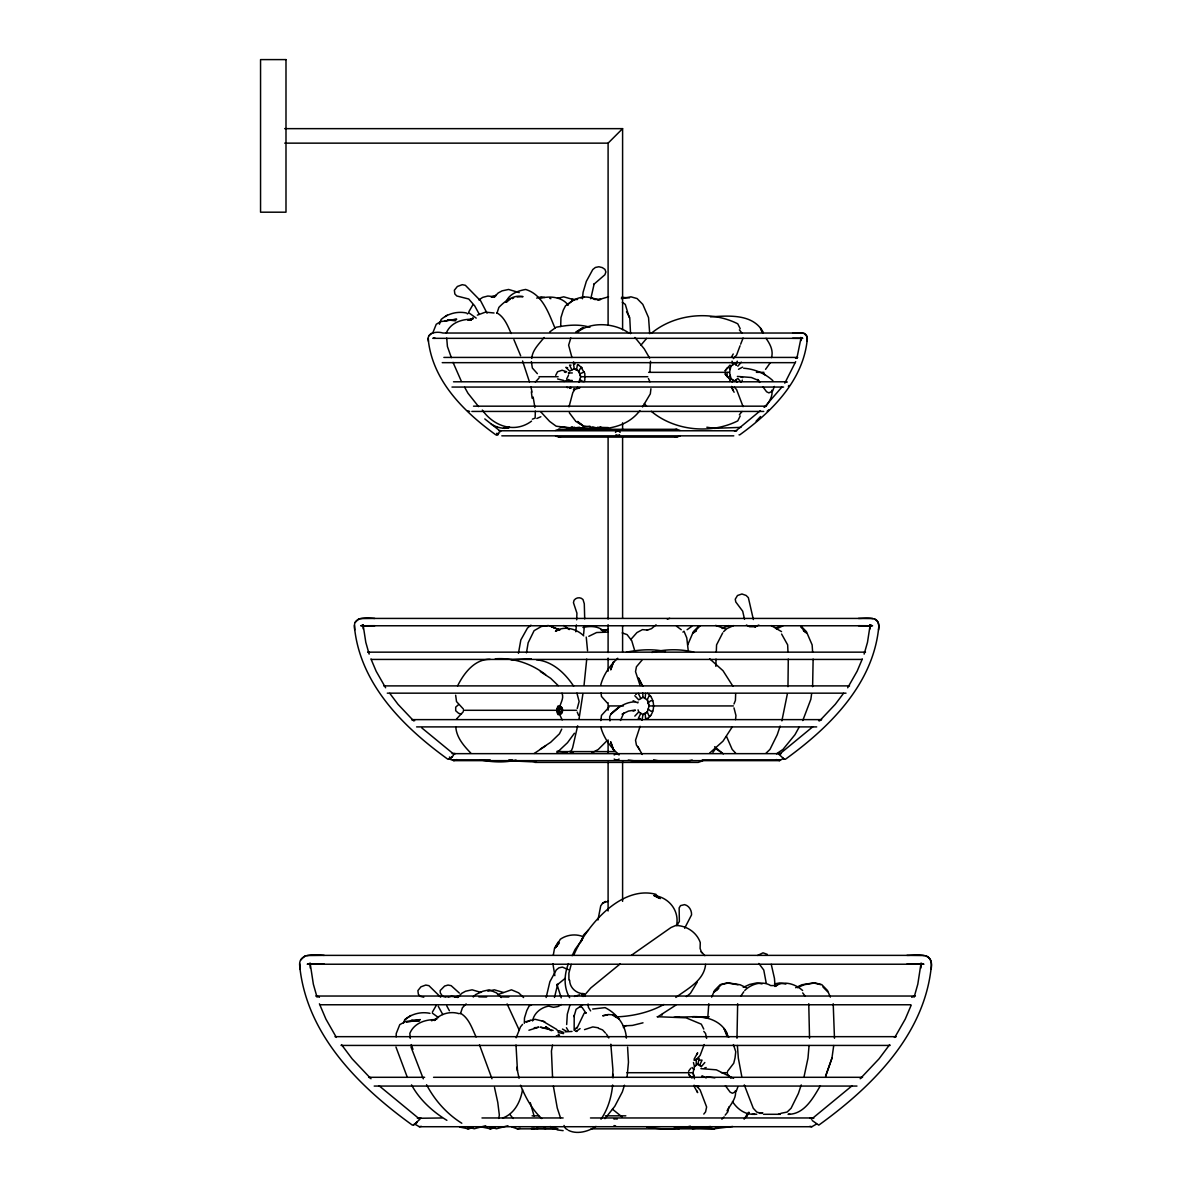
<?xml version="1.0" encoding="UTF-8"?>
<svg xmlns="http://www.w3.org/2000/svg" width="1192" height="1192" viewBox="0 0 1192 1192"><rect width="100%" height="100%" fill="white"/><g stroke="black" fill="none" stroke-linecap="round" stroke-linejoin="round"><path stroke-width="1.5" d="M812.184 1120.51L818.785 1125.129C872.231 1086.582 925.216 1034.224 931.444 965.043C932.084 951.767 914.979 955.462 906.948 955.373L324.224 955.373C315.716 954.762 297.851 952.468 299.743 966.325C306.776 1034.954 359.179 1086.776 412.387 1125.129L414.935 1124.16M783.174 758.514L785.304 759.319C829.662 727.329 873.647 683.865 878.802 626.456C879.338 615.43 865.139 618.499 858.478 618.424L374.81 618.424C367.762 617.918 352.921 616.011 354.501 627.513C360.327 684.476 403.835 727.492 447.983 759.319L450.114 758.514M739.025 434.827L739.711 434.871C771.79 411.747 803.572 380.337 807.312 338.826C807.699 330.869 797.433 333.089 792.62 333.03L442.977 333.03C436.674 331.063 425.946 332.613 428.45 341.344C433.501 381.783 464.388 412.134 495.872 434.871L497.407 434.305M299.773 963.866L299.997 969.245M354.516 625.472L354.709 629.942M428.315 338.126L428.45 341.344M676.877 923.651C678.665 909.287 668.042 897.218 654.065 895.505L658.789 897.829M516.002 1045.026L517.477 1070.833M396.161 1036.876L396.236 1033.509L399.782 1024.628L405.474 1021.529L420.284 1019.607L406.636 1022.229M796.837 358.42L801.069 337.783L801.978 338.305L800.905 337.664L801.382 338.394M864.14 654.11L867.493 642.309L870.16 625.01L871.412 625.74L869.937 624.846L870.607 625.845M914.13 997.168L917.81 984.16L921.029 963.315L923.904 964.224L307.253 964.224L310.158 963.315L313.347 984.16L317.042 997.168M524.316 1023.332L524.48 1017.998L526.789 1010.563L529.099 1006.048L531.662 1004.737M560.687 326.534L560.94 317.638L563.25 310.188L565.559 305.688L568.122 304.362M597.967 920.001L600.738 905.786L602.928 902.97L608.397 901.212M310.129 963.315L310.248 968.023M576.675 619.825L576.928 613.165L573.456 602.69L574.052 600.261C576.183 597.311 580.504 596.82 583.007 599.561L584.289 603.718L584.706 618.916M716.019 659.101L715.885 666.373M716.288 651.979L716.571 644.872L722.695 632.922M737.654 1003.724L736.984 1038.247M566.677 1024.539L567.317 1014.168L569.806 1005.497M559.897 707.75C556.277 699.63 556.277 720.966 559.897 712.861L558.035 710.298L559.897 707.75L561.775 710.298L559.897 712.861M612.554 1077.389L612.941 1070.178L610.826 1044.207M612.643 1085.003C611.481 1096.998 607.92 1109.245 600.991 1119.214M613.031 1077.866L613.224 1074.305M800.994 340.614L800.801 337.425M870.071 628.914L870.22 626.456M920.924 968.023L921.103 965.043M707.78 1017.953L708.793 1003.724M584.244 995.558L590.77 987.959L620.242 963.866M575.81 631.775L576.392 624.891M583.633 634.248L584.363 625.636M787.361 693.893L781.877 720.877M787.972 686.667L788.284 659.101M809.07 1045.518L807.982 1058.168L804.138 1076.272M627.096 1076.927L628.467 1062.176L627.588 1047.112M582.456 298.775L583.082 292.308L586.33 281.372L592.782 269.526L595.389 267.455L598.876 266.755L602.303 267.604L604.94 269.362L605.894 271.97L604.91 274.741L593.616 284.515L594.138 283.964L590.77 298.805M546.145 997.525L549.87 981.731L556.321 969.886L558.929 967.815L562.415 967.114L568.465 969.722M586.732 659.116L584.05 685.132M554.474 997.451L557.677 984.339L557.156 984.875L565.366 978.215M807.148 341.344L807.103 336.844L804.198 333.328M878.578 629.942C879.204 625.904 878.862 620.615 874.481 618.842M931.161 969.245C931.921 964.388 931.503 958.01 926.244 955.865M735.538 719.625L735.956 715.543L733.989 707.884M677.577 925.722L677.682 924.649L670.992 927.525L631.537 955.194M705.604 964.358C704.1 980.554 687.531 988.749 675.834 997.436M531.736 358.42C532.377 349.926 539.201 343.862 544.118 337.485M650.921 388.741L650.325 393.867L642.533 406.934M771.492 357.6C773.638 350.567 770.002 343.922 766.039 338.334M582.948 693.595L579.059 718.806M600.813 720.594L601.483 715.409L608.948 707.243M811.603 693.893L810.843 699.317L802.767 720.564M812.616 686.667L813.123 659.101M831.942 1058.168L825.594 1076.272L831.942 1058.168L833.715 1045.518M649.938 371.606L650.519 361.265M732.275 382.26L732.693 379.712M526.462 652.843L528.145 642.801L534.091 630.672L541.436 626.456L548.439 625.502M563.518 1033.27L563.652 1032.451L558.839 1030.588M774.353 386.446L772.654 391.036L768.885 392.898L766.59 391.766L762.954 386.908M737.893 1086.821L736.194 1091.395L732.424 1093.258L730.13 1092.14L725.421 1085.778M518.445 653.305L520.83 639.955L527.445 628.095L530.962 625.159M553.297 955.105L554.563 948.057L558.258 941.963M552.581 1045.071L551.434 1051.061L552.567 1077.538M577.658 725.809L572.622 747.742L571.266 750.96L569.597 751.541M498.673 1118.439L499.344 1115.146L497.779 1102.421L494.501 1087.462M728.863 1106.995L727.82 1111.868L725.153 1115.176M600.768 684.908C603.435 674.657 610.021 665.33 617.754 658.252M742.02 381.216L742.273 380.099M645.125 698.557L645.617 693.342M729.564 381.47L730.979 378.445L729.489 372.336L730.979 366.227M693.431 1062.519L694.519 1066.602L693.029 1072.711L694.444 1078.82M701.865 1076.614L702.058 1075.765L706.171 1077.911M559.242 712.488L558.512 714.023M576.824 1028.473L584.169 1013.2L586.196 1012.664M569.016 406.845L572.816 392.57L574.917 389.352L580.042 387.653M568.45 963.568C564.084 974.683 563.533 987.14 569.627 997.689M582.039 940.488L583.588 934.975L588.505 929.983M576.511 369.937L577.345 365.139L578.805 365.139M571.236 964.343L568.897 973.089L568.912 980.048M638.063 702.013L637.809 702.878L633.131 700.717M641.952 720.341L642.98 714.574L647.271 712.041L649.133 705.932L647.36 699.808L642.98 697.29L642.756 693.029M584.601 995.767C585.525 993.785 581.16 992.102 582.396 995.841M736.105 364.961L737.252 361.146M699.644 1065.335L702.043 1060.12L699.793 1060.12M532.586 1020.963C533.852 1013.126 541.153 1007.404 548.663 1006.122L553.475 1007.314L558.154 1006.495L561.343 1004.543M522.528 1089.607C520.576 1101.542 514.601 1113.73 502.577 1118.081M624.459 1085.227L622.358 1091.872L614.804 1106.265L604.955 1118.662M640.104 726.3L635.53 740.232L636.424 745.089L639.478 749.5M496.93 313.347L498.882 307.387C504.976 301.04 513.737 294.305 523.065 296.629L517.134 296.957M460.455 1013.707L462.422 1007.747L466.147 1003.902M780.149 726.062L777.258 734.704L769.987 749.395L766.024 753.21M801.247 1084.914L798.357 1093.556L791.086 1108.247L787.107 1112.062L780.849 1113.328M568.718 373.901L568.971 373.111M578.79 382.334L580.742 376.702L578.85 371.07L574.276 368.745L569.657 371.099L565.842 367.345L567.645 367.777M432.696 333.134L436.242 324.269L440.638 321.631L456.745 319.233L449.891 320.052M640.834 713.308L638.301 718.523L640.238 718.523M560.568 708.122L560.776 706.588M439.416 324.224L441.159 319.441C447.983 313.496 457.624 311.082 466.459 312.989M403.537 1022.989L404.699 1019.801C411.523 1013.826 421.163 1011.472 429.984 1013.349M740.083 345.74L736.582 355.097L733.333 358.598M704.204 1044.55L700.121 1055.456L696.873 1058.973L693.967 1060.12L696.217 1060.12L696.232 1065.335M580.668 942.142L582.128 938.268M747.548 1113.626L744.121 1119.214M740.664 344.19L743.078 338.051M733.989 703.98L735.419 700.389L735.673 693.595M516.136 1037.785L520.532 1026.819L522.543 1024.405M577.241 708.51L579.133 701.462L576.928 693.148M795.69 361.653L784.813 383.168M862.352 658.893L857.093 671.29L847.676 687.784M911.046 1005.497L905.279 1019.056L894.805 1037.412M506.004 302.172C508.82 294.081 517.879 290.788 525.672 289.462C542.777 294.647 548.648 313.258 554.995 328.098M696.918 1054.488L697.648 1052.804L694.176 1058.973M687.71 644.872L693.416 631.626L699.138 625.785M711.654 997.108L714.515 990.492L720.221 984.637L727.06 982.908L738.012 984.756M457.579 685.907C463.852 673.316 474.565 658.997 490.121 659.325M620.496 720.49L623.714 713.069M735.345 431.31L760.436 410.614M779.255 754.387L812.869 726.703M811.499 1119.184L852.101 1085.748M661.933 1015.182L662.439 1014.064M572.16 955.686L575.125 949.383L582.277 939.46M577.524 387.013L577.345 388.279L578.805 388.279M748.531 1112.33L746.326 1116.874L749.187 1112.404M574.142 954.285C586.36 925.975 621.166 884.956 655.943 894.328L658.64 898.157M561.745 729.132L559.48 733.765L550.704 742.258L540.393 749.023M740.217 415.978L737.759 420.88C710.745 434.454 674.568 430.833 651.249 411.3M732.26 726.897L722.993 741.171L709.612 753.12M555.695 375.346L557.573 371.74L562.102 370.235L566.632 371.74M566.632 378.952L568.495 375.346M468.858 311.738L472.717 305.063M432.383 1012.112L436.242 1005.422M646.392 719.208C655.57 714.47 655.928 699.004 647.554 693.342M799.311 726.837L794.975 734.704L782.995 749.395L776.454 753.851M820.394 1085.703C813.153 1097.936 804.287 1114.49 788.061 1114.296L790.043 1114.296M741.29 362.159L737.818 366.227M704.83 1062.519L701.358 1066.602L697.946 1064.069L699.138 1058.302L696.873 1058.973M731.501 357.064L733.229 353.979M559.644 711.684L559.644 714.455C563.578 713.799 563.637 706.782 559.644 706.245M570.819 337.992L568.629 345.173L571.937 357.511M697.231 982.208L690.436 993.323L686.368 996.631M446.3 333.015C450.516 322.838 461.408 319.203 471.57 319.233L467.89 320.261L471.972 319.084M766.039 406.353C769.123 401.57 773.057 396.191 771.865 390.216M727.016 1110.825C730.458 1104.552 736.775 1098.324 735.404 1090.591M574.425 733.244L567.496 742.705L556.888 752.673M419.733 1119.422L413.55 1125.039M434.216 338.394L434.693 337.664L432.8 338.334L802.797 338.334L801.978 338.305M362.681 625.845L363.351 624.846L360.729 625.77L872.559 625.77L870.145 625.01L870.249 627.067L870.16 625.889M558.586 712.116L557.543 713.174M428.822 335.831L431.4 333.328M355.216 622.298L358.807 618.842M300.608 960.052L304.928 955.865M740.724 996.274L743.778 991.774M676.415 925.812L679.351 921.55L679.157 907.917L680.543 905.607L684.566 904.639C689.125 905.682 691.777 910.405 691.554 914.86L684.64 928.255M634.815 716.124L638.688 712.041L638.063 709.851M765.547 369.356L770.196 362.875M506.406 302.127L507.747 300.265M499.835 432.115L500.118 431.042L484.801 418.928M727.269 367.881L725.019 370.906L730.025 365.05M712.905 752.375L716.034 748.144M688.559 1071.265L690.809 1068.241M647.763 376.717L580.683 376.717L578.79 371.099L581.07 367.345L584.84 373.439L584.84 379.98L584.318 381.5L582.858 381.5L579.744 379.518M781.818 387.147L764.564 407.053M843.549 693.297L835.279 704.308L819.664 720.832M889.664 1044.639L879.011 1058.854L860.192 1078.76M574.052 388.577L573.456 389.963L574.917 389.352M768.84 409.81L767.156 411.24M615.489 432.398L616.011 431.713A2.95 2.95 0 0 1 619.572 431.713L620.108 432.398M788.344 386.282L789.015 385.433M783.502 758.38L779.538 760.645L453.75 760.645L450.725 759.557L449.444 757.009M816.609 1124.011L811.841 1126.723L419.331 1126.723L414.548 1124.011M561.223 708.495L561.745 707.437M739.368 414.801L742.035 411.508M703.802 1114.073L705.575 1111.868L706.618 1106.995L700.121 1089.95L696.873 1086.448L693.967 1085.286M630.747 639.568L636.945 632.58L642.458 629.629L647.599 630.076M640.953 345.129L646.6 338.439M557.394 945.301L555.412 947.625L560.315 939.266C566.647 934.811 575.334 933.679 582.545 936.45M473 317.683L470.855 320.156L472.196 318.8L470.006 319.843L473.328 318.696M757.635 955.448L763.014 952.84L767.216 954.315M557.305 945.494L555.412 947.625L559.376 942.961M535.357 382.036L539.022 378.043M456.521 719.014L463.33 711.639M639.91 410.584C621.106 435.095 586.196 429.373 559.495 426.617M756.13 421.178L760.541 416.515M721.875 1119.214L724.08 1116.874M700.196 625.785L693.416 632.758L696.441 630.598M727.478 1071.399L733.736 1063.234L735.032 1057.96L735.762 1051.687L733.408 1044.609M473.269 997.004L475.668 994.56L482.954 991.222L489.212 989.822L496.393 992.832L501.325 997.54M453.467 755.49L448.952 759.244M284.724 143.144L608.099 143.144L622.596 128.647L622.596 329.737M607.026 740.694L598.235 749.485L591.739 752.957M574.276 1030.558L576.541 1027.444M717.539 989.464L714.5 991.625L721.294 984.637L728.506 982.908L740.083 984.756L746.371 987.721M723.618 631.626L727.045 628.512L733.557 625.577M744.717 990.492C751.139 983.966 762.522 980.45 770.702 985.575L776.797 985.575L775.977 985.754C784.515 980.301 795.63 984.249 802.618 990.492M617.888 707.825L610.766 714.306L609.648 716.913L609.932 720.877M641.996 660.159L636.424 666.775L635.53 671.632L640.104 685.564M570.581 387.013L569.553 388.279L571.013 388.279M619.557 706.737L610.766 714.306C617.367 707.78 625.308 701.984 634.993 701.85M730.279 375.391L728.565 377.551M656.062 624.802L651.532 628.631L647.062 630.21M693.818 1075.765L692.09 1077.911M458.667 704.517L455.702 707.139L455.702 710.745L458.667 713.367L461.498 714.053M682.927 632.103L683.999 631.209L686.771 637.884L688.305 651.219M577.688 331.957C591.783 321.14 615.221 323.092 629.272 333.313M506.242 302.291L510.519 298.894M573.963 299.624L567.571 304.601C574.395 297.881 586.062 294.29 594.674 299.49L600.574 299.49L597.669 299.758M497.943 433.828L496.572 434.827M467.309 313.928L468.814 312.781L476.204 318.115M693.416 632.758L696.277 630.598M714.5 991.625L718.791 988.377M730.905 366.227L734.406 363.709L736.611 365.378M742.631 367.121L738.519 369.282M694.444 1066.587L697.946 1064.069L701.283 1066.587M706.171 1067.496L704.457 1068.062M549.646 331.987L556.128 327.249C567.258 325.103 578.895 323.851 589.921 327.279M651.249 333.373C674.568 313.854 710.745 310.233 737.759 323.807L740.217 328.709M687.099 629.719L691.762 626.366M623.356 1027.564L626.217 1025.507M404.699 1019.801L410.793 1015.495M445.331 316.491L447.253 315.135M531.528 421.148C514.944 433.501 493.995 426.632 482.328 410.078M583.052 996.542L581.487 994.039L582.873 993.428M582.143 994.62L581.487 995.082L583.022 995.886M675.819 1005.169L657.716 1016.836M578.12 331.063L583.186 327.562L575.721 332.076M582.813 1004.707L576.094 1009.311L574.008 1016.597L574.201 1015.286L574.157 1029.754M478.886 299.907L482.715 297.359L487.841 296.033L493.741 296.629L491.134 296.957L496.215 295.243L494.233 297.18L498.122 293.009L502.055 290.863L508.567 289.462L519.235 292.606M534.24 753.433L545.623 745.909M648.15 702.878L650.787 700.717L652.724 700.717M595.985 1126.41C588.431 1131.536 577.196 1134.605 568.718 1130.478M558.303 711.207L556.917 711.847M605.521 901.42L602.437 903.268M574.544 996.482L579.565 994.798M643.069 697.275L638.688 699.823L634.815 695.741M633.131 711.147L634.904 710.566M647.36 712.056L643.069 714.589L638.688 712.041M763.789 406.964L765.979 406.174L473.522 406.174M818.591 720.698L821.616 719.625L411.672 719.625L414.697 720.698M512.471 298.626L513.633 297.97M555.561 430.431L558.825 429.299L676.773 429.299L680.036 430.431M680.036 435.959L676.773 437.106L558.825 437.106L555.561 435.959M635.738 694.429L636.513 693.997M702.744 760.809L698.229 762.403L535.059 762.403L530.544 760.809M719.312 1126.932L713.889 1128.839L591.158 1128.839M795.511 358.181L797.701 357.421L443.871 357.421M456.804 759.557L453.75 760.645M911.761 997.302L913.459 996.363M579.744 373.901L584.318 371.919M540.855 416.738L536.832 418.481M561.492 709.404L562.371 708.763M663.84 1004.498C649.342 1012.515 632.565 1016.284 616.115 1016.895M564.039 381.5L568.718 379.518L568.971 380.308M526.432 1022.259L530.321 1020.278M588.803 636.319L596.611 632.52L608.337 632.118M622.06 714.157L628.437 711.088L635.306 710.015M525.285 1021.842L535.029 1019.279L544.774 1021.678M576.287 1031.318L580.102 1028.621M758.842 625.025L754.879 626.903L755.713 626.724L749.619 626.724L746.43 625.025M776.111 628.124L780.834 625.889M795.63 987.721L801.933 984.756L813.495 982.908L820.707 984.637M722.158 628.512L728.58 625.577M497.928 994.56L511.457 989.822L518.639 992.832L523.571 997.54M743.242 987.363L749.664 984.443L756.741 982.908L762.075 983.877M776.379 628.869L782.891 625.889M797.463 987.721L803.989 984.756L814.941 982.908L821.78 984.637L827.486 990.492L830.347 997.108M528.92 1030.246L538.814 1027.146L534.105 1027.996L535.268 1027.489M583.767 993.636L583.097 994.083L585.302 996.378M598.607 299.669L608.531 296.823M566.587 1031.348L562.445 1029.068M584.512 1029.62L592.811 1026.923L597.997 1027.757M667.297 619.184L669.68 618.29M477.336 315.135L485.442 312.14L494.024 312.989M454.673 997.317L459.754 995.603L457.758 997.54L461.662 993.368L465.595 991.222L472.107 989.822L481.032 992.429M761.152 1113.328L762.776 1112.747M690.317 1126.157C676.281 1129.852 660.994 1129.539 646.72 1127.021M485.71 1125.74L474.252 1128.749L467.607 1126.991M507.956 1125.74L496.513 1128.749L489.852 1126.991M444.795 321.333L448.177 320.261M557.543 707.437L558.586 708.495M650.713 715.647L649.104 716.124L647.271 712.041M598.503 428.211L599.323 427.973M536.698 298.119L541.302 296.823L544.684 297.449M651.845 652.486C665.494 649.014 680.185 648.835 693.893 652.173M447.968 997.287L451.381 996.408L457.281 996.989M710.536 1126.485L692.403 1128.705M732.797 1126.485L714.649 1128.705L696.307 1128.153M621.36 298.671L630.955 296.823L637.079 298.551L642.816 304.392L648.552 317.638L649.7 333.656M572.1 427.407L567.69 428.211L572.398 427.287M643.01 1022.811L632.43 1025.418L623.163 1025.925M557.483 298.343L563.712 296.823L573.65 299.669M574.753 427.243L567.943 428.211M509.461 427.377C503.367 429.552 496.647 427.302 491.313 424.173M473 1127.751L467.994 1128.749L459.62 1127.051L460.797 1127.304M572.294 427.407L567.049 428.211M539.723 298.551C549.154 295.705 561.924 296.599 568.167 305.107M503.501 428.196L509.371 427.332M467.041 1128.556L472.896 1127.692M489.301 1128.556L495.157 1127.692L490.24 1128.749L481.881 1127.051L483.058 1127.304M487.841 991.222L494.352 989.822L503.292 992.429M580.146 428.211L589.921 426.155M608.248 427.57L599.963 427.407M626.456 652.158C639.225 649.64 652.635 648.686 665.419 651.532M608.337 629.346L602.437 630.657L605.894 630.598L601.081 629.898L603.301 631.045M504.454 428.39L509.669 427.362M467.994 1128.749L473.209 1127.721M490.24 1128.749L495.455 1127.721M536.489 760.764L531.215 761.807L509.252 760.779M692.209 760.019C679.619 763.059 666.209 762.552 653.618 759.855M579.55 427.243L572.279 428.211M419.331 1126.723L421.312 1126.351M860.564 1077.657L862.546 1077.3L433.56 1077.3M516.062 760.034C504.171 762.984 491.685 762.12 479.765 759.766M580.742 297.791L584.333 297.151M558.825 437.106L560.583 436.793M774.487 983.877L779.896 982.908L785.871 984.13M558.184 1034.418L559.54 1035.133M511.845 1126.932L517.283 1128.839L520.233 1128.317M661.769 760.973L643.68 761.941L628.258 760.079M592.677 1009.028L605.104 1007.642C616.622 1013.319 625.755 1025.031 626.366 1038.128M607.667 1014.913L602.705 1015.778L608.129 1014.526L614.089 1014.913L619.318 1019.115L612.882 1015.316M498.867 430.774L736.731 430.774M863.872 652.456L865.511 652.158L367.777 652.158L369.416 652.456M452.126 753.657L781.162 753.657M417.364 1118.305L441.994 1117.962M784.962 382.006L787.331 382.006M734.361 430.774L735.553 430.58M777.884 753.657L779.538 753.359M894.179 1037.01L896.175 1036.668L334.997 1036.668M809.86 1118.305L813.808 1118.305M675.015 429.597L676.773 429.299M675.909 1017.268L679.365 1016.702M710.521 316.893C728.64 315.642 753.478 313.496 763.387 332.642M674.061 1017.268L694.042 1016.702L708.301 1017.819M696.307 1017.268L709.151 1016.702M778.331 1114.296L779.866 1114.058M621.464 297.344L629.495 297.851M582.948 627.499C590.368 625.785 598.652 625.934 604.404 631.611M589.921 428.211L591.813 427.973M555.353 1128.332L552.85 1128.571M511.07 659.668L531.215 658.803M478.812 996.855L486.604 996.989M501.072 996.855L508.85 996.989M740.977 427.362L714.187 428.345L706.841 427.228M699.391 1128.288L674.061 1128.153M582.977 995.216L583.916 995.156M565.202 1031.825L572.011 1031.453M531.23 1128.571L538.099 1128.526M558.228 1032.51L563.458 1033.598M732.469 1101.572C737.192 1108.903 744.97 1114.833 754.074 1114.252M567.154 752.241L557.022 751.288M753.94 1114.296L756.771 1114.252M531.483 1128.571L534.508 1128.526M553.729 1128.571L556.753 1128.526M360.371 618.573L374.81 618.424M306.821 955.552L324.224 955.373M362.502 625.755L374.839 625.696M308.952 964.224L324.239 964.134M284.694 128.647L622.596 128.647M577.569 299.49L571.683 299.49L574.574 299.758M442.232 362.666L794.989 362.666M571.013 365.139L569.553 365.139L571.937 369.937M648.597 372.336L726.941 372.336L727.269 376.806L725.019 373.767L730.025 379.622M727.448 372.336L729.578 372.336M756.399 372.336L763.938 372.336M568.331 372.947L572.324 372.947M737.356 376.419L751.332 377.491L758.768 380.576L757.576 379.488L759.721 382.453M539.022 376.717L558.124 376.717M563.667 380.457L557.573 378.952M568.331 380.457L572.324 380.457M453.511 381.798L786.154 381.798M451.992 387.057L783.606 387.057M471.853 411.434L763.744 411.434M532.347 419.182L535.133 418.079L535.357 411.151M501.817 435.84L733.78 435.84M495.306 658.803C513.38 657.507 531.409 663.586 545.623 674.687M371.531 659.429L861.756 659.429M383.75 685.892L849.538 685.892M387.281 693.163L846.007 693.163M608.918 705.932L623.431 705.932M733.378 705.932L649.044 705.932L647.271 699.823L649.104 695.741L650.713 696.217M558.512 706.588L559.242 708.122M556.917 708.763L558.303 709.404M463.33 710.298L558.035 710.298M561.775 710.298L576.66 710.298M652.724 711.147L650.787 711.147L648.15 708.987M562.371 711.847L561.492 711.207M560.776 714.023L560.568 712.488M647.554 718.523L645.617 718.523L645.125 713.308M416.604 726.897L816.684 726.897M557.498 751.601L614.878 751.601M453.035 759.9L490.225 759.9M508.82 759.9L512.545 759.9M702.252 759.9L780.373 759.9M315.746 996.035L915.411 996.035M320.275 1004.767L910.897 1004.767M657.12 1016.702L686.041 1017.819L701.298 1024.166L703.757 1029.068M341.061 1045.429L890.111 1045.429M700.896 1068.628L716.362 1069.835L733.572 1078.373M626.873 1072.711L693.103 1072.711L694.012 1076.614M721.398 1072.711L727.478 1072.711M424.635 1077.3L368.626 1077.3L370.608 1077.657M374.199 1086.061L856.959 1086.061M759.438 1113.328L762.314 1113.328M751.958 1114.296L754.968 1114.296M763.521 1114.296L780.388 1114.296M532.094 1115.831L538.65 1115.831M605.342 1115.831L625.83 1115.831M481.985 1117.962L563.131 1117.962M590.472 1117.962L811.841 1117.962M557.662 1128.571L536.46 1128.332M517.283 1128.839L557.662 1128.839M792.606 338.29L801.098 338.334L801.128 339.273L801.069 337.783M858.463 625.696L870.786 625.755M906.918 964.134L922.206 964.224M792.62 333.03L803.05 333.134M858.478 618.424L872.917 618.573M906.948 955.373L924.336 955.552M604.299 428.211L597.505 427.243M599.978 428.211L592.692 427.243M600.142 427.407L605.193 428.211M603.197 428.166L604.553 428.211L599.859 427.287M563.131 1130.642L557.677 1129.971L550.257 1126.5M692.403 1016.702C705.59 1016.061 720.683 1020.307 726.926 1033.002L727.135 1036.653L724.08 1028.532L728.729 1037.323M598.235 428.211L583.186 425.857L575.721 421.342M570.685 428.211L556.128 426.17L549.646 421.432L540.706 411.762M580.444 427.973L582.337 428.211M543.969 1128.332L545.876 1128.571M678.486 925.663C688.157 926.661 697.126 933.276 700.27 942.574L700.106 948.415L701.626 952.691M743.719 368.254C754.357 368.924 765.204 373.483 772.908 380.71M706.886 1076.793L714.872 1077.851M715.677 625.368L725.272 628.869M675.909 1128.153L679.365 1128.705M558.825 429.299L560.583 429.597M500.044 430.58L501.236 430.774M453.75 753.359L455.404 753.657M556.351 1035.803L558.988 1036.265M419.331 1117.962L421.312 1118.305M469.618 411.434L467.428 410.674M675.015 436.793L676.773 437.106M710.939 1128.317L713.889 1128.839M779.538 760.645L776.484 759.557M809.86 1126.351L811.841 1126.723M590.83 297.732L598.295 299.624M536.489 659.832C552.522 661.202 565.127 673.286 573.605 686.115M496.081 426.691L497.258 426.945M561.745 713.174L561.223 712.116M459.099 1013.692C450.442 1010.905 440.295 1013.677 434.395 1020.516L435.736 1019.175L433.545 1020.203L436.868 1019.071L431.43 1020.62L435.11 1019.607C424.948 1019.577 414.056 1023.198 409.839 1033.375L410.257 1038.441M740.932 376.985L742.631 377.551M549.75 298.373L550.883 298.671M564.486 372.142L565.678 372.44M446.017 997.212L442.605 996.348L440.325 992.951L440.146 990.612L444.601 986.052L448.028 985.054L451.157 985.665L459.367 993.085M423.756 997.212L420.359 996.348L418.377 994.307L417.9 990.612L420.925 986.827L425.782 985.054L428.911 985.665L440.668 997.183M557.737 629.272L559.525 629.778L556.5 629.331L559.108 629.689L555.457 631.224C564.427 625.502 576.511 628.72 583.737 635.843M572.92 427.973L573.754 428.211M696.873 1086.448L699.138 1086.463M549.899 625.949L559.897 629.942M760.794 1113.328L756.771 1112.062L753.269 1108.247L744.3 1084.914M622.194 632.922L627.081 634.606L631.76 640.774L634.71 650.638M582.232 993.666C575.468 992.802 569.612 987.199 569.672 980.211M570.491 751.75L573.382 752.822M575.721 1031.11L576.853 1031.527M553.103 1030.439L540.348 1027.206L548.648 1028.756L545.653 1026.64L551.36 1030.752M598.518 1028.309L602.586 1029.918L605.462 1033.017M551.285 626.679L555.681 628.437L550.659 626.143M579.997 1006.569L582.143 1007.478L586.017 1013.185M771.239 625.577L781.535 631.626M496.706 312.781C504.35 316.804 507.792 326.027 511.189 333.507M460.246 1013.14C468.903 1017.819 472.121 1028.592 476.085 1036.966M741.037 382.066L737.818 378.445L734.317 380.993L730.905 378.46M566.826 387.281L567.645 387.683M657.179 897.025L654.065 895.505L660.353 898.604M577.569 364.514L582.173 367.777M578.79 371.099L574.231 368.775L573.456 363.471L574.917 364.082L573.516 361.921M446.881 1120.331C432.607 1111.6 419.554 1099.739 411.523 1084.869M317.713 996.363L319.396 997.302M542.002 1020.695L556.44 1029.262L558.497 1031.736M784.336 759.244L779.196 754.581M567.705 1129.837L565.485 1128.422L564.01 1125.457M461.796 1123.236C446.896 1113.969 434.693 1100.246 426.572 1084.735M540.393 671.588L550.704 678.337L558.228 685.623M714.634 746.728L722.054 752.957M716.809 749.395L723.365 753.851M578.12 422.355L583.186 425.857L577.688 421.461M622.313 302.321L625.293 304.392L629.257 317.638M438.477 1017.581L432.353 1013.14M803.378 630.598L806.403 632.758L800.741 626.947M621.926 1116.815L612.435 1109.186M676.505 626.187L681.258 629.719M563.756 625.517L569.255 629.57M728.565 367.121L730.279 369.282M692.09 1067.496L693.818 1069.656M803.542 630.598L806.403 632.758M470.81 753.076C463.912 745.998 456.402 737.356 455.821 726.986M709.612 658.744L722.993 670.694L732.946 686.294M617.754 753.612C610.021 746.535 603.435 737.222 600.768 726.956M421.774 727.88L454.033 754.387M379.071 1085.748L419.673 1119.184M827.501 991.625L822.957 986.976M541.734 1118.543C531.975 1109.514 525.553 1097.4 520.532 1085.242M800.681 625.785L806.403 631.626L812.124 644.872L812.631 651.979M763.938 373.647L765.547 375.331M727.478 1074.007L730.949 1078.283M566.438 1027.698L568.226 1030.722M413.624 720.832L398.009 704.308L389.739 693.297M370.98 1078.76L352.161 1058.854L341.493 1044.639M463.33 708.972L456.521 701.596L455.657 695.219M575.378 420.821L569.299 412.73M734.421 387.251L736.582 389.59L743.078 406.636M634.963 337.47L644.291 348.928L649.625 358.107M735.688 753.21L732.171 749.395L726.464 736.328M701.239 951.678L704.889 955.656M537.368 373.647L532.347 368L531.364 361.623M607.264 702.937L601.483 696.471L601.036 692.999M691.569 1077.642L688.559 1074.141L690.809 1077.166M644.351 403.567L646.6 406.234M509.893 1114.505L513.171 1118.513M739.368 329.871L742.035 333.179M703.802 1031.348L705.575 1033.538L706.618 1038.411M590.606 1010.891L588.416 1007.329L588.103 1003.977M478.603 406.621L467.949 393.211L464.671 387.311M497.854 435.05L496.93 433.203M781.594 634.04L787.659 644.872L787.972 651.979M802.693 992.906L805.285 996.274M758.857 963.464L763.774 970.05L766.232 983.177M583.454 995.186L582.217 993.89M606.43 1034.06L608.814 1037.964M385.612 687.784L376.195 671.29L370.935 658.893M336.353 1037.412L325.893 1019.056L319.411 1003.798M731.501 387.623L734.108 392.243M694.176 1086.448L697.648 1092.617L696.918 1090.918M461.408 381.425L453.035 362.383M637.78 746.445L642.19 754.476M479.258 314.196L474.699 305.867L468.739 299.013L456.819 295.988L454.837 293.947L454.361 290.237L457.385 286.467L462.243 284.694L465.372 285.305L480.674 300.905L487.036 313.183M446.806 1006.003L449.399 1010.756M438.239 1006.242L442.798 1014.556M626.545 311.678L629.748 317.638L630.553 333.656M638.778 678.74L642.682 686.264M507.092 1003.902L519.205 1030.067M638.599 677.965L642.622 686.041M586.24 637.064L587.552 650.668M762.746 332.702L760.541 328.173L761.763 331.421M559.644 714.455L562.162 719.908M648.418 378.505L649.938 381.812M731.605 386.417L733.378 390.559M513.916 339.675L520.651 355.767M479.482 1044.862L491.968 1078.745M423.309 1078.834L410.942 1046.874M407.336 1077.374L395.953 1047.023M577.241 712.101L578.612 715.409M561.223 997.838L556.962 984.354M522.573 360.982L529.442 381.872M411.255 1044.594L412.953 1049.347M451.351 357.615L447.417 346.514L446.717 338.081M640.834 698.557L638.301 693.342M534.105 1115.995L530.261 1102.645M560.508 1117.887L557.245 1107.949L553.371 1086.136M736.105 379.712L736.88 382.26M369.147 654.11L365.795 642.309L363.128 625.01L363.217 628.914M771.254 964.328L774.457 978.394L775.053 986.484M753.374 619.542L748.352 597.654L746.117 595.449L741.931 593.988L737.49 595.508L735.255 599.203L735.792 601.975L742.69 611.198L744.523 619.259M530.962 387.087L532.049 392.079M533.152 397.07L534.91 407.515M516.732 1067.332L519.056 1078.238M741.737 1076.272L738.34 1058.168L737.386 1045.518M552.909 963.777L554.861 975.652M732.067 361.146L732.693 364.961M561.998 693.252C564.621 699.421 558.75 704.308 559.644 710.298M531.364 391.796L532.124 398.217M833.208 1003.724L834.474 1038.247M921.029 964.358L921.118 965.773L921.029 963.315M808.757 1003.724L809.532 1038.247M622.596 422.832L622.596 430.282M622.596 437.732L622.596 618.35M622.596 625.785L622.596 651.86M622.596 761.718L622.596 901.361M608.099 143.144L608.099 325.341M608.099 436.898L608.099 619.095M608.099 624.668L608.099 652.56M608.099 658.133L608.099 671.156M608.099 702.758L608.099 710.194M608.099 739.949L608.099 752.957M608.099 762.254L608.099 910.986M619.572 434.678A2.876 2.876 0 0 1 616.011 434.678M614.178 754.938A4.083 4.083 0 0 1 619.11 754.938M619.11 759.051A3.978 3.978 0 0 1 614.178 759.051M613.984 1119.124A4.917 4.917 0 0 1 617.188 1119.124M615.579 1125.829A4.798 4.798 0 0 1 613.984 1125.561M611.854 666.239L610.751 669.889L613.612 661.769L611.854 666.239M417.185 1122.223L414.533 1124.399L417.185 1122.223M498.763 433.143L497.168 434.439L498.763 433.203M451.962 756.905L449.771 758.708L451.962 757.009M448.624 320.097L447.507 320.097L455.791 320.559L448.624 320.097M412.164 1020.456L411.046 1020.456L419.331 1020.933L412.164 1020.456M285.991 59.6L260.556 59.6L260.556 212.191L285.991 212.191L285.991 59.6M613.612 750.096L610.751 741.975L613.612 750.096"/></g></svg>
